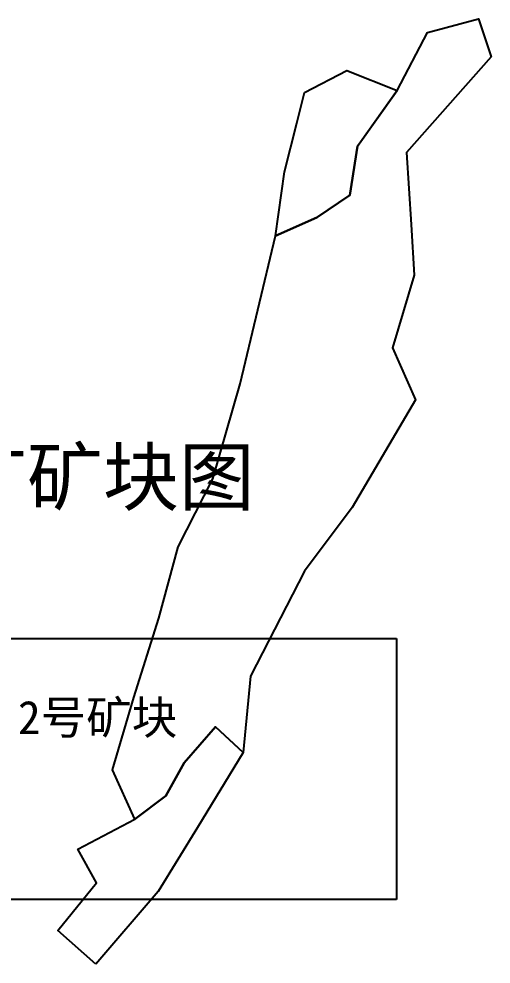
# Model space of a CAD drawing. Header units: metres. Extents: x 470001 to 470123, y 4349638 to 4349734.
# Drawn here: x 470080.4 to 470122.8, y 4349649 to 4349733.9 of the extents above; entities that cross this region are included whole.
import ezdxf

# ---------------------------------------------------------------- set-up
doc = ezdxf.new("R2010")
doc.units = ezdxf.units.M
doc.layers.add('综合图_历史矿块', color=7, linetype='Continuous')
doc.styles.add('CN_TTF', font='simsunb.ttf')
picture_1 = doc.add_image_def('image1.png', size_in_pixel=(1052, 617))

msp = doc.modelspace()

# ---------------------------------------------------------------- linework, layer by layer
at = {"layer": '综合图_历史矿块', "color": 9}
for points in [[(470090.823, 4349662.009), (470088.803, 4349666.427), (470090.728, 4349672.913), (470092.958, 4349680.036), (470094.717, 4349686.447), (470097.817, 4349692.565), (470100.278, 4349701.085), (470103.459, 4349714.397), (470107.154, 4349716.026), (470110.138, 4349718.026), (470110.826, 4349722.422), (470114.373, 4349727.421), (470117.104, 4349732.651), (470121.68, 4349733.865), (470122.824, 4349730.456), (470115.23, 4349721.877), (470115.654, 4349715.406), (470115.919, 4349710.845), (470113.957, 4349704.321), (470116.025, 4349699.654), (470110.352, 4349690.002), (470106.057, 4349684.275), (470101.206, 4349674.834), (470100.543, 4349667.995), (470098.071, 4349670.29), (470095.247, 4349667.068), (470093.614, 4349664.11), (470090.823, 4349662.009)], [(470114.373, 4349727.421), (470111.088, 4349722.791), (470110.826, 4349722.422), (470110.138, 4349718.026), (470107.154, 4349716.026), (470103.459, 4349714.397), (470104.254, 4349720.146), (470105.369, 4349724.5), (470106.074, 4349727.256), (470109.856, 4349729.218), (470114.373, 4349727.421)], [(470087.319, 4349648.986), (470083.889, 4349651.991), (470087.36, 4349656.288), (470085.709, 4349659.311), (470090.823, 4349662.009), (470093.614, 4349664.11), (470095.247, 4349667.068), (470098.071, 4349670.29), (470100.543, 4349667.995), (470096.438, 4349661.24), (470092.908, 4349655.501), (470087.319, 4349648.986)]]:
    msp.add_lwpolyline(points, close=True, dxfattribs=at)

# ---------------------------------------------------------------- texts
at = {"color": 7, "style": 'CN_TTF'}
msp.add_text('3940平台 1003二次圈矿矿块图', height=5, dxfattribs=at).set_placement((470009.598, 4349690.238))
at = {"insert": (470080.315, 4349672.636), "char_height": 3, "attachment_point": 1, "style": 'CN_TTF'}
msp.add_mtext('2号矿块', dxfattribs=at)

# ---------------------------------------------------------------- pictures from other files: only their frames are drawn
image = msp.add_image(picture_1, insert=(470074.319, 4349654.778), size_in_units=(40, 23.46))

doc.saveas('drawing.dxf')
